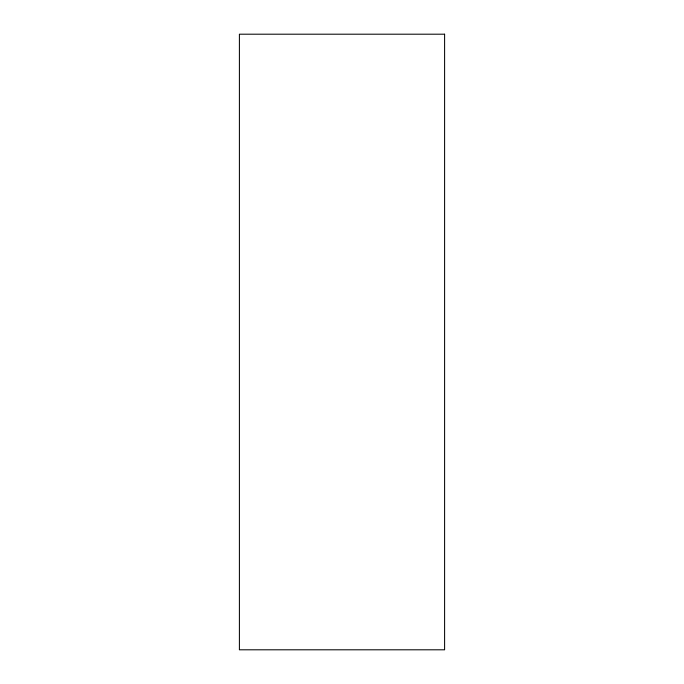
<?xml version="1.0" encoding="UTF-8"?>
<svg xmlns="http://www.w3.org/2000/svg" width="684" height="684" viewBox="0 0 684 684"><rect width="100%" height="100%" fill="white"/><g stroke="black" fill="none" stroke-linecap="round" stroke-linejoin="round"><path stroke-width="1.03" d="M444.6 34.2L239.4 34.2L239.4 649.8L444.6 649.8L444.6 34.2"/></g></svg>
